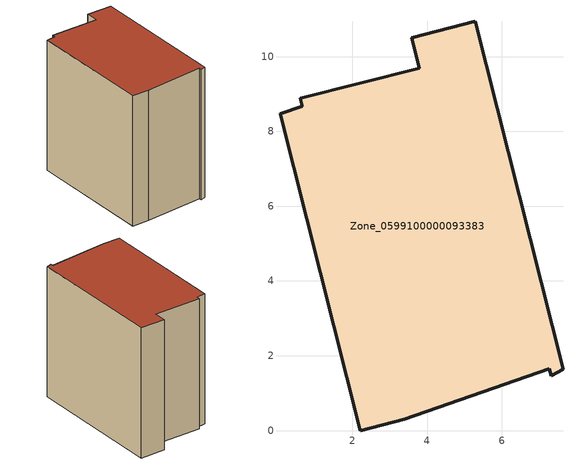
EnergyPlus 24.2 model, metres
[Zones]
Zone_0599100000093383
 floor ground (C_G): 3.79,9.69 3.59,10.51 5.29,10.94 7.63,1.64 7.32,1.47 7.26,1.65 3.4,0.3 2.21,0 0.07,8.47 0.66,8.67 0.61,8.88 z0
 wall outside (C_F): 3.59,10.51 3.79,9.69 0.61,8.88 0.66,8.67 0.07,8.47 2.21,0 3.4,0.3 7.26,1.65 7.32,1.47 7.63,1.64 5.29,10.94 3.59,10.51 z0:9.05
 roof outside (C_R): 3.4,0.3 7.26,1.65 7.32,1.47 7.63,1.64 5.29,10.94 3.59,10.51 3.79,9.69 0.61,8.88 0.66,8.67 0.07,8.47 2.21,0 z9.05
[BUILDING]
Pand.0599100000093383: North Axis=0; Terrain=City; Loads Convergence Tolerance Value=0.04; Temperature Convergence Tolerance Value=0.4; Solar Distribution=FullExterior; Maximum Number of Warmup Days=25; Minimum Number of Warmup Days=1
[Site:Location]
Rotterdam.The.Hague.AP_ZH_NLD Design_Conditions: Latitude=51.96; Longitude=4.45; Time Zone=1; Elevation=-4.5
[SITE:GROUNDTEMPERATURE:BUILDINGSURFACE]
18, 18, 18, 18, 18, 18, 18, 18, 18, 18, 18, 18
[MATERIAL] Thermal Absorptance=0.9; Solar Absorptance=0.7; Visible Absorptance=0.7
Name | Roughness | Thickness | Conductivity | Density | Specific Heat
G.TC.1975-1991 | MediumSmooth | 0.15 | 0.288461 | 540 | 1210
F.TC.1975-1991 | Rough | 0.3 | 0.230769 | 1920 | 840
R.TC.1975-1991 | MediumRough | 0.2 | 0.153846 | 1500 | 1000
[CONSTRUCTION]
C_G: G.TC.1975-1991
C_F: F.TC.1975-1991
C_R: R.TC.1975-1991
[ZONE]
Zone_0599100000093383: Type=1; Multiplier=1; Ceiling Height=Autocalculate; Volume=Autocalculate; Floor Area=autocalculate; Part of Total Floor Area=Yes
[ZONEINFILTRATION:DESIGNFLOWRATE]
Infil_Zone_0599100000093383: Zone or ZoneList or Space or SpaceList=Zone_0599100000093383; Schedule=AlwaysOn; Design Flow Rate Calculation Method=Flow/Area; Flow Rate per Floor Area=0.003; Constant Term Coefficient=1; Temperature Term Coefficient=0; Velocity Term Coefficient=0; Velocity Squared Term Coefficient=0
[HVACTEMPLATE:ZONE:IDEALLOADSAIRSYSTEM]
Zone_0599100000093383: Maximum Heating Supply Air Temperature=50; Minimum Cooling Supply Air Temperature=13; Maximum Heating Supply Air Humidity Ratio=0.0156; Minimum Cooling Supply Air Humidity Ratio=0.0077; Heating Limit=NoLimit; Cooling Limit=NoLimit; Dehumidification Control Type=ConstantSensibleHeatRatio; Cooling Sensible Heat Ratio=0.7; Dehumidification Setpoint=60; Humidification Control Type=None; Humidification Setpoint=30; Outdoor Air Method=None; Outdoor Air Flow Rate per Person=0.00944; Outdoor Air Flow Rate per Zone Floor Area=0; Outdoor Air Flow Rate per Zone=0; Demand Controlled Ventilation Type=None; Outdoor Air Economizer Type=NoEconomizer; Heat Recovery Type=None; Sensible Heat Recovery Effectiveness=0.7; Latent Heat Recovery Effectiveness=0.65
[ZONECONTROL:THERMOSTAT]
ThermostatControl_Zone_0599100000093383: Zone or ZoneList=Zone_0599100000093383; Control Type Schedule=DualSetpointControlType; Control 1=Thermostat_Zone_0599100000093383; Temperature Difference Between Cutout And Setpoint=0
[THERMOSTATSETPOINT:DUALSETPOINT]
Thermostat_Zone_0599100000093383: Heating Setpoint Temperature Schedule=HeatingSetpoint_Zone_0599100000093383; Cooling Setpoint Temperature Schedule=CoolingSetpoint_Zone_0599100000093383
[SCHEDULE:COMPACT]
HeatingSetpoint_Zone_0599100000093383: Through: 12/31, For: AllDays, Until: 24:00, 21
CoolingSetpoint_Zone_0599100000093383: Through: 12/31, For: AllDays, Until: 24:00, 24
DualSetpointControlType: Through: 12/31, For: AllDays, Until: 24:00, 4
AlwaysOn: Through: 12/31, For: AllDays, Until: 24:00, 1
